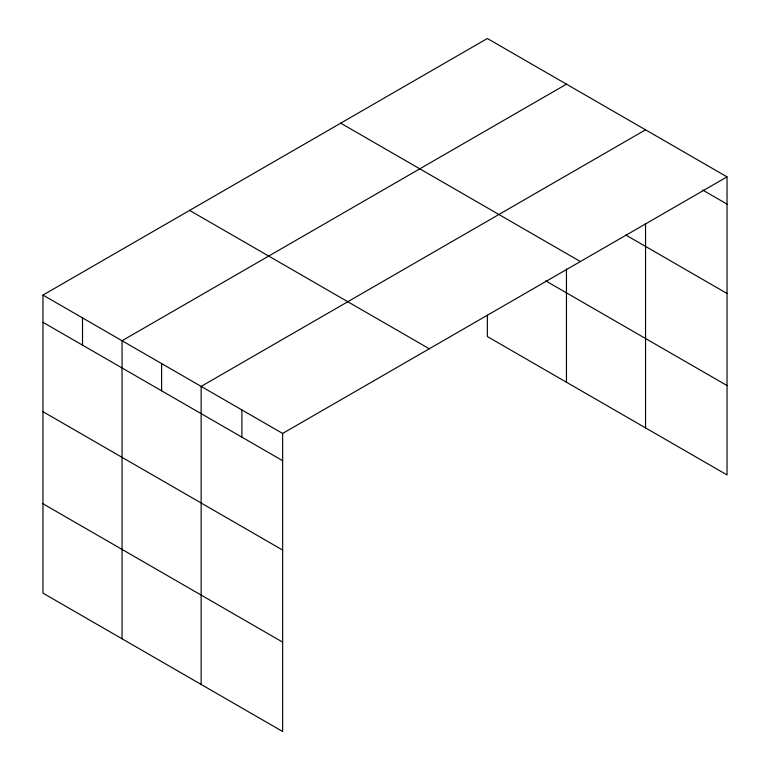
<?xml version="1.0" encoding="UTF-8"?>
<svg xmlns="http://www.w3.org/2000/svg" width="770" height="770" viewBox="0 0 770 770"><rect width="100%" height="100%" fill="white"/><g stroke="black" fill="none" stroke-linecap="round" stroke-linejoin="round"><path stroke-width="1.16" d="M727.034 176.869L487.362 38.5L42.966 295.074L42.966 593.131L282.638 731.5L282.638 433.443L727.034 176.869L727.034 474.926L487.362 336.557L487.362 315.103M645.549 223.791L645.549 427.879M566.46 84.161L122.055 340.735L122.055 638.792M645.549 129.822L201.143 386.396L201.143 684.453M702.587 189.998L727.034 204.108M625.779 235.014L727.034 293.476M340.715 123.171L580.388 261.54M545.641 280.829L727.034 385.558M189.613 210.403L429.285 348.772M42.966 295.074L282.638 433.443M42.966 322.312L282.638 460.681M42.966 411.681L282.638 550.05M42.966 503.753L282.638 642.132M566.46 268.932L566.46 382.218M241.895 409.919L241.895 437.158M161.604 363.565L161.604 390.804M82.515 317.904L82.515 345.143"/></g></svg>
